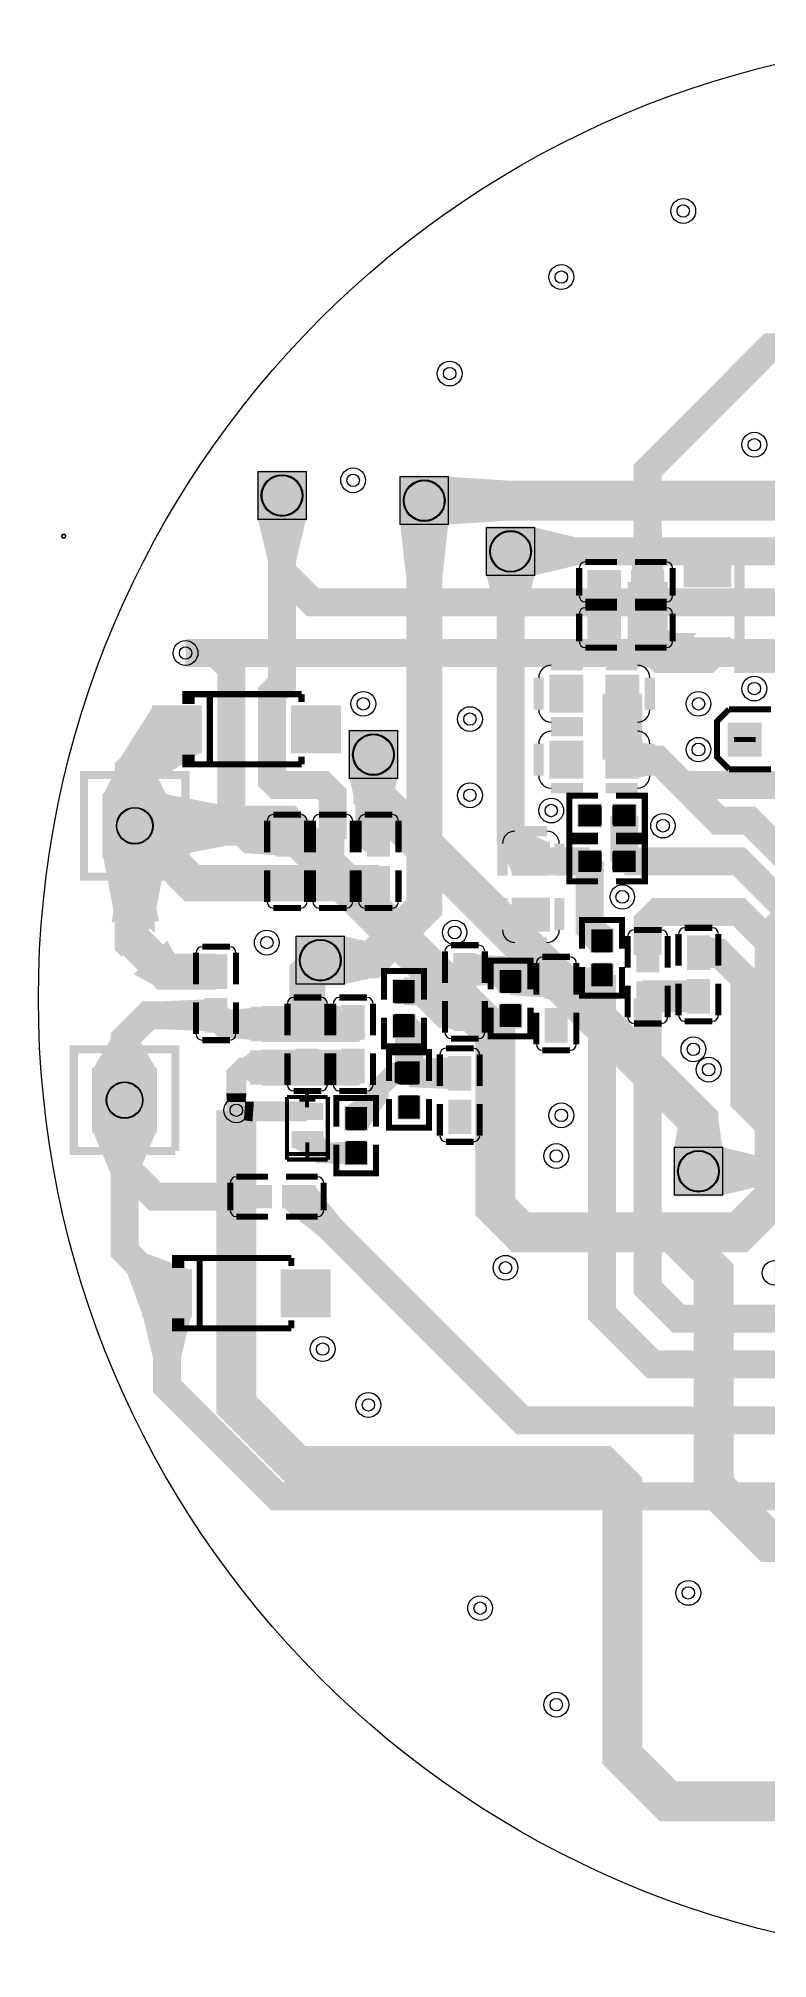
# Model space of a CAD drawing. Header units: millimetres. Extents: x -24 to 24, y -24 to 24.
# Drawn here: x -24 to -5.76, y -24 to 24 of the extents above; entities that cross this region are included whole.
import ezdxf

# ---------------------------------------------------------------- set-up
doc = ezdxf.new("R2010")
doc.units = ezdxf.units.MM
for name, color, linetype, true_color in [('BoardOutLine', 7, 'Continuous', 0xff00ff), ('BottomLayer', 7, 'Continuous', 0x0000ff), ('BottomSolderMaskLayer', 7, 'Continuous', 0xaa00ff), ('Document', 7, 'Continuous', 0xffffff), ('Hole', 7, 'Continuous', 0x222222), ('Multi-Layer', 7, 'Continuous', 0xc0c0c0), ('TopLayer', 7, 'Continuous', 0xff0000), ('TopPasteMaskLayer', 7, 'Continuous', 0x808080), ('TopSilkLayer', 7, 'Continuous', 0xffcc00), ('TopSolderMaskLayer', 7, 'Continuous', 0x800080)]:
    doc.layers.add(name, color=color, linetype=linetype, true_color=true_color)

msp = doc.modelspace()

# ---------------------------------------------------------------- hatches: boundary and pattern name
at = {"layer": 'BottomLayer'}
for points in [[(-13.752, 13.045), (-13.752, 11.847), (-12.252, 11.946), (-12.252, 12.946)], [(-17.308, 11.974), (-18.507, 11.974), (-18.257, 10.924), (-17.557, 10.924)], [(-11.593, 11.775), (-11.593, 10.577), (-10.543, 10.826), (-10.543, 11.526)], [(-15.022, 5.497), (-16.221, 5.497), (-16.121, 5.08), (-15.121, 5.08)], [(-20.803, 5.105), (-20.803, 3.531), (-19.303, 3.818), (-19.303, 4.818)], [(-8.092, -3.719), (-6.894, -3.719), (-6.993, -3.048), (-7.993, -3.048)]]:
    msp.add_hatch(color=256, dxfattribs=at).paths.add_polyline_path(points)
at = {"layer": 'BottomSolderMaskLayer'}
for points in [[(-18.532, 13.198), (-17.282, 13.198), (-17.282, 11.948), (-18.532, 11.948)], [(-14.976, 13.071), (-13.726, 13.071), (-13.726, 11.821), (-14.976, 11.821)], [(-12.817, 11.801), (-11.567, 11.801), (-11.567, 10.551), (-12.817, 10.551)], [(-16.246, 6.721), (-14.996, 6.721), (-14.996, 5.471), (-16.246, 5.471)], [(-20.777, 5.131), (-20.777, 3.505), (-22.403, 3.505), (-22.403, 5.131)], [(-17.575, 1.583), (-16.324, 1.583), (-16.324, 0.332), (-17.575, 0.332)], [(-21.031, -1.727), (-21.031, -3.353), (-22.657, -3.353), (-22.657, -1.727)], [(-8.118, -3.693), (-6.868, -3.693), (-6.868, -4.943), (-8.118, -4.943)]]:
    msp.add_hatch(color=256, dxfattribs=at).paths.add_polyline_path(points)
at = {"layer": 'Document'}
for points in [[(-20.828, 6.858), (-20.828, 6.666), (-20.06, 6.666), (-20.06, 6.858)], [(-16.761, 6.827), (-16.761, 6.635), (-17.529, 6.635), (-17.529, 6.827)], [(-17.049, 6.347), (-17.241, 6.347), (-17.241, 7.115), (-17.049, 7.115)], [(-6.606, 6.539), (-6.066, 6.539), (-6.066, 6.409), (-6.606, 6.409)], [(-17.334, -2.72), (-17.334, -2.32), (-17.234, -2.32), (-17.234, -2.72), (-17.334, -2.72)], [(-17.072, -2.575), (-17.472, -2.575), (-17.472, -2.475), (-17.072, -2.475), (-17.072, -2.575)], [(-17.321, -3.996), (-17.321, -3.596), (-17.221, -3.596), (-17.221, -3.996), (-17.321, -3.996)], [(-17.303, -7.75), (-17.495, -7.75), (-17.495, -6.982), (-17.303, -6.982)], [(-21.082, -7.239), (-21.082, -7.431), (-20.314, -7.431), (-20.314, -7.239)], [(-17.015, -7.27), (-17.015, -7.462), (-17.783, -7.462), (-17.783, -7.27)]]:
    msp.add_hatch(color=256, dxfattribs=at).paths.add_polyline_path(points)
at = {"layer": 'Multi-Layer'}
for points in [[(-20.803, 5.105), (-20.803, 3.531), (-22.377, 3.531), (-22.377, 5.105)], [(-21.057, -1.753), (-21.057, -3.327), (-22.631, -3.327), (-22.631, -1.753)]]:
    msp.add_hatch(color=256, dxfattribs=at).paths.add_polyline_path(points)
at = {"layer": 'TopLayer'}
for points in [[(-17.308, 11.974), (-18.507, 11.974), (-18.257, 10.924), (-17.557, 10.924)], [(-13.752, 11.847), (-14.95, 11.847), (-14.801, 10.497), (-13.901, 10.497)], [(-9.158, 10.683), (-8.368, 10.683), (-8.413, 11.733), (-9.113, 11.733)], [(-11.593, 10.577), (-12.791, 10.577), (-12.542, 9.527), (-11.842, 9.527)], [(-9.458, 10.144), (-9.458, 10.684), (-10.248, 10.684), (-10.248, 10.144)], [(-9.158, 10.144), (-9.158, 10.684), (-8.368, 10.684), (-8.368, 10.144)], [(-6.717, 10.291), (-6.717, 10.913), (-7.821, 10.913), (-7.821, 10.291)], [(-9.458, 9.001), (-9.458, 9.541), (-10.248, 9.541), (-10.248, 9.001)], [(-9.158, 9.001), (-9.158, 9.541), (-8.368, 9.541), (-8.368, 9.001)], [(-6.717, 8.391), (-6.717, 9.013), (-7.821, 9.013), (-7.821, 8.391)], [(-11.198, 8.07), (-10.398, 8.07), (-10.398, 7.17), (-11.198, 7.17)], [(-9.798, 8.07), (-8.998, 8.07), (-8.998, 7.17), (-9.798, 7.17)], [(-19.931, 6.157), (-21.13, 7.305), (-21.944, 6.026), (-21.229, 5.326)], [(-21.131, 7.306), (-19.931, 7.306), (-19.931, 6.156), (-21.131, 6.156)], [(-17.661, 7.306), (-16.461, 7.306), (-16.461, 6.156), (-17.661, 6.156)], [(-6.736, 6.074), (-6.736, 6.874), (-5.936, 6.874), (-5.936, 6.074)], [(-11.198, 6.419), (-10.398, 6.419), (-10.398, 5.519), (-11.198, 5.519)], [(-9.798, 6.419), (-8.998, 6.419), (-8.998, 5.519), (-9.798, 5.519)], [(-8.998, 6.419), (-8.998, 5.519), (-8.509, 5.619), (-8.509, 6.319)], [(-22.377, 5.105), (-20.803, 5.105), (-21.09, 5.672), (-22.09, 5.672)], [(-20.803, 5.105), (-22.377, 3.531), (-20.954, 3.045), (-20.317, 3.682)], [(-9.929, 4.302), (-9.929, 4.842), (-10.495, 4.842), (-10.495, 4.302)], [(-9.629, 4.302), (-9.629, 4.842), (-9.063, 4.842), (-9.063, 4.302)], [(-18.05, 4.369), (-18.05, 3.579), (-18.706, 3.624), (-18.706, 4.324)], [(-18.05, 3.579), (-17.51, 3.579), (-17.51, 4.369), (-18.05, 4.369)], [(-16.367, 3.579), (-16.907, 3.579), (-16.907, 4.369), (-16.367, 4.369)], [(-15.764, 3.579), (-15.224, 3.579), (-15.224, 4.369), (-15.764, 4.369)], [(-12.134, 3.095), (-11.234, 3.895), (-11.93, 4.235), (-12.44, 3.755)], [(-12.134, 3.094), (-12.134, 3.894), (-11.234, 3.894), (-11.234, 3.094)], [(-20.803, 3.531), (-22.377, 3.531), (-22.09, 2.031), (-21.09, 2.031)], [(-9.929, 3.699), (-9.929, 3.159), (-10.495, 3.159), (-10.495, 3.699)], [(-9.629, 3.699), (-9.629, 3.159), (-9.063, 3.159), (-9.063, 3.699)], [(-18.05, 3.279), (-17.51, 3.279), (-17.51, 2.489), (-18.05, 2.489)], [(-16.367, 3.279), (-16.907, 3.279), (-16.907, 2.489), (-16.367, 2.489)], [(-15.764, 3.279), (-15.224, 3.279), (-15.224, 2.489), (-15.764, 2.489)], [(-20.987, 1.932), (-22.167, 1.904), (-22.09, 2.457), (-21.09, 2.481)], [(-12.134, 1.694), (-12.134, 2.494), (-11.234, 2.494), (-11.234, 1.694)], [(-10.176, 1.166), (-9.636, 1.732), (-9.964, 2.002), (-10.454, 1.501)], [(-21.614, 0.611), (-20.779, 1.446), (-20.522, 0.99), (-21.158, 0.354)], [(-16.35, 1.557), (-16.35, 0.357), (-15.679, 0.508), (-15.679, 1.408)], [(-9.636, 1.166), (-10.176, 1.166), (-10.176, 1.732), (-9.636, 1.732)], [(-9.033, 0.695), (-8.493, 0.695), (-8.493, 1.485), (-9.033, 1.485)], [(-7.763, 0.748), (-7.223, 0.748), (-7.223, 1.538), (-7.763, 1.538)], [(-7.223, 0.748), (-7.223, 1.538), (-6.985, 1.493), (-6.985, 0.793)], [(-19.288, 0.277), (-19.828, 0.277), (-19.828, 1.067), (-19.288, 1.067)], [(-13.605, 0.314), (-13.065, 0.314), (-13.065, 1.104), (-13.605, 1.104)], [(-13.065, 0.314), (-13.065, 1.104), (-12.468, 1.059), (-12.468, 0.359)], [(-12.462, 0.15), (-11.922, 0.716), (-12.221, 0.957), (-12.71, 0.456)], [(-11.922, 0.15), (-12.462, 0.15), (-12.462, 0.716), (-11.922, 0.716)], [(-11.319, 0.023), (-11.319, 0.813), (-12.192, 0.783), (-12.192, 0.083)], [(-10.779, 0.023), (-11.319, 0.023), (-11.319, 0.813), (-10.779, 0.813)], [(-10.779, 0.813), (-10.779, 0.023), (-10.071, 0.068), (-10.071, 0.768)], [(-9.636, 0.866), (-10.176, 0.866), (-10.176, 0.3), (-9.636, 0.3)], [(-15.129, -0.104), (-14.589, -0.104), (-14.589, 0.462), (-15.129, 0.462)], [(-13.606, -0.776), (-13.606, 0.014), (-13.843, -0.031), (-13.843, -0.731)], [(-13.605, 0.014), (-13.065, 0.014), (-13.065, -0.776), (-13.605, -0.776)], [(-9.033, 0.395), (-8.493, 0.395), (-8.493, -0.395), (-9.033, -0.395)], [(-7.763, 0.448), (-7.223, 0.448), (-7.223, -0.342), (-7.763, -0.342)], [(-19.828, -0.023), (-19.828, -0.813), (-20.878, -0.768), (-20.878, -0.068)], [(-19.288, -0.023), (-19.828, -0.023), (-19.828, -0.813), (-19.288, -0.813)], [(-18.685, -0.24), (-18.685, -1.03), (-19.341, -0.985), (-19.341, -0.285)], [(-18.685, -1.03), (-18.145, -1.03), (-18.145, -0.24), (-18.685, -0.24)], [(-17.542, -0.993), (-17.002, -0.993), (-17.002, -0.203), (-17.542, -0.203)], [(-16.399, -0.993), (-15.859, -0.993), (-15.859, -0.203), (-16.399, -0.203)], [(-15.129, -0.404), (-14.589, -0.404), (-14.589, -0.97), (-15.129, -0.97)], [(-11.922, -0.15), (-12.462, -0.15), (-12.462, -0.716), (-11.922, -0.716)], [(-10.779, -0.277), (-11.319, -0.277), (-11.319, -1.067), (-10.779, -1.067)], [(-22.631, -1.753), (-21.057, -1.753), (-21.494, -1.016), (-22.194, -1.016)], [(-18.685, -2.12), (-18.685, -1.33), (-18.87, -1.475), (-18.87, -1.975)], [(-18.685, -1.33), (-18.145, -1.33), (-18.145, -2.12), (-18.685, -2.12)], [(-17.542, -1.293), (-17.002, -1.293), (-17.002, -2.083), (-17.542, -2.083)], [(-16.399, -1.293), (-15.859, -1.293), (-15.859, -2.083), (-16.399, -2.083)], [(-15.002, -2.136), (-15.002, -1.57), (-15.088, -1.603), (-15.088, -2.103)], [(-14.462, -2.136), (-15.002, -2.136), (-15.002, -1.57), (-14.462, -1.57)], [(-13.731, -2.262), (-13.731, -1.472), (-14.717, -1.518), (-14.717, -2.218)], [(-13.192, -2.263), (-13.732, -2.263), (-13.732, -1.473), (-13.192, -1.473)], [(-19.283, -2.589), (-18.818, -2.589), (-18.8, -2.372), (-19.3, -2.372)], [(-16.324, -2.713), (-15.784, -3.279), (-15.351, -2.647), (-15.696, -2.285)], [(-18.829, -2.577), (-18.862, -3.041), (-18.647, -3.075), (-18.611, -2.575)], [(-17.622, -3.025), (-17.622, -2.625), (-16.922, -2.625), (-16.922, -3.025)], [(-16.324, -3.279), (-15.784, -3.279), (-15.784, -2.713), (-16.324, -2.713)], [(-14.462, -2.436), (-15.002, -2.436), (-15.002, -3.002), (-14.462, -3.002)], [(-13.192, -2.563), (-13.732, -2.563), (-13.732, -3.353), (-13.192, -3.353)], [(-21.057, -3.327), (-22.631, -3.327), (-22.194, -4.191), (-21.494, -4.191)], [(-21.057, -3.327), (-22.631, -3.327), (-22.194, -4.377), (-21.494, -4.377)], [(-17.622, -3.725), (-17.622, -3.325), (-16.922, -3.325), (-16.922, -3.725)], [(-16.922, -3.325), (-17.622, -3.725), (-17.16, -3.99), (-16.758, -3.685)], [(-16.324, -4.145), (-16.324, -3.579), (-16.935, -3.612), (-16.935, -4.112)], [(-16.324, -3.579), (-15.784, -3.579), (-15.784, -4.145), (-16.324, -4.145)], [(-6.894, -3.719), (-6.894, -4.917), (-5.844, -4.668), (-5.844, -3.968)], [(-18.184, -5.223), (-18.184, -4.683), (-18.974, -4.683), (-18.974, -5.223)], [(-17.884, -5.223), (-17.884, -4.683), (-17.094, -4.683), (-17.094, -5.223)], [(-17.094, -4.683), (-17.884, -5.223), (-17.028, -5.909), (-16.439, -5.508)], [(-21.384, -7.94), (-20.185, -6.792), (-21.275, -6.381), (-21.78, -6.866)], [(-21.385, -6.791), (-20.185, -6.791), (-20.185, -7.941), (-21.385, -7.941)], [(-17.915, -6.791), (-16.715, -6.791), (-16.715, -7.941), (-17.915, -7.941)], [(-20.185, -7.94), (-21.384, -7.94), (-21.135, -8.99), (-20.435, -8.99)]]:
    msp.add_hatch(color=256, dxfattribs=at).paths.add_polyline_path(points)
at = {"layer": 'TopPasteMaskLayer'}
for points in [[(-9.488, 10.639), (-9.488, 10.189), (-9.558, 10.139), (-10.038, 10.139), (-10.088, 10.189), (-10.088, 10.639), (-10.038, 10.689), (-9.558, 10.689)], [(-8.528, 10.639), (-8.528, 10.189), (-8.578, 10.139), (-9.058, 10.139), (-9.128, 10.189), (-9.128, 10.639), (-9.058, 10.689), (-8.578, 10.689)], [(-6.717, 10.291), (-6.717, 10.913), (-7.821, 10.913), (-7.821, 10.291)], [(-9.488, 9.496), (-9.488, 9.046), (-9.558, 8.996), (-10.038, 8.996), (-10.088, 9.046), (-10.088, 9.496), (-10.038, 9.546), (-9.558, 9.546)], [(-8.528, 9.496), (-8.528, 9.046), (-8.578, 8.996), (-9.058, 8.996), (-9.128, 9.046), (-9.128, 9.496), (-9.058, 9.546), (-8.578, 9.546)], [(-6.717, 8.391), (-6.717, 9.013), (-7.821, 9.013), (-7.821, 8.391)], [(-11.198, 8.07), (-10.398, 8.07), (-10.398, 7.17), (-11.198, 7.17)], [(-9.798, 8.07), (-8.998, 8.07), (-8.998, 7.17), (-9.798, 7.17)], [(-21.131, 7.306), (-19.931, 7.306), (-19.931, 6.156), (-21.131, 6.156)], [(-17.661, 7.306), (-16.461, 7.306), (-16.461, 6.156), (-17.661, 6.156)], [(-6.736, 6.074), (-6.736, 6.874), (-5.936, 6.874), (-5.936, 6.074)], [(-11.198, 6.419), (-10.398, 6.419), (-10.398, 5.519), (-11.198, 5.519)], [(-9.798, 6.419), (-8.998, 6.419), (-8.998, 5.519), (-9.798, 5.519)], [(-9.914, 4.342), (-9.914, 4.802), (-9.954, 4.842), (-10.455, 4.842), (-10.495, 4.802), (-10.495, 4.342), (-10.455, 4.302), (-9.954, 4.302)], [(-9.644, 4.342), (-9.644, 4.802), (-9.604, 4.842), (-9.103, 4.842), (-9.063, 4.802), (-9.063, 4.342), (-9.103, 4.302), (-9.604, 4.302)], [(-17.555, 3.609), (-18.005, 3.609), (-18.055, 3.679), (-18.055, 4.159), (-18.005, 4.209), (-17.555, 4.209), (-17.505, 4.159), (-17.505, 3.679)], [(-16.862, 4.209), (-16.412, 4.209), (-16.362, 4.159), (-16.362, 3.679), (-16.412, 3.609), (-16.862, 3.609), (-16.912, 3.679), (-16.912, 4.159)], [(-15.269, 3.609), (-15.719, 3.609), (-15.769, 3.679), (-15.769, 4.159), (-15.719, 4.209), (-15.269, 4.209), (-15.219, 4.159), (-15.219, 3.679)], [(-12.134, 3.094), (-12.134, 3.894), (-11.234, 3.894), (-11.234, 3.094)], [(-9.914, 3.659), (-9.914, 3.199), (-9.954, 3.159), (-10.455, 3.159), (-10.495, 3.199), (-10.495, 3.659), (-10.455, 3.699), (-9.954, 3.699)], [(-9.644, 3.659), (-9.644, 3.199), (-9.604, 3.159), (-9.103, 3.159), (-9.063, 3.199), (-9.063, 3.659), (-9.103, 3.699), (-9.604, 3.699)], [(-17.555, 2.649), (-18.005, 2.649), (-18.055, 2.699), (-18.055, 3.179), (-18.005, 3.249), (-17.555, 3.249), (-17.505, 3.179), (-17.505, 2.699)], [(-16.862, 3.249), (-16.412, 3.249), (-16.362, 3.179), (-16.362, 2.699), (-16.412, 2.649), (-16.862, 2.649), (-16.912, 2.699), (-16.912, 3.179)], [(-15.269, 2.649), (-15.719, 2.649), (-15.769, 2.699), (-15.769, 3.179), (-15.719, 3.249), (-15.269, 3.249), (-15.219, 3.179), (-15.219, 2.699)], [(-12.134, 1.694), (-12.134, 2.494), (-11.234, 2.494), (-11.234, 1.694)], [(-9.676, 1.151), (-10.136, 1.151), (-10.176, 1.191), (-10.176, 1.692), (-10.136, 1.732), (-9.676, 1.732), (-9.636, 1.692), (-9.636, 1.191)], [(-8.538, 0.725), (-8.988, 0.725), (-9.038, 0.795), (-9.038, 1.275), (-8.988, 1.325), (-8.538, 1.325), (-8.488, 1.275), (-8.488, 0.795)], [(-7.268, 0.778), (-7.718, 0.778), (-7.768, 0.848), (-7.768, 1.328), (-7.718, 1.378), (-7.268, 1.378), (-7.218, 1.328), (-7.218, 0.848)], [(-19.783, 0.907), (-19.333, 0.907), (-19.283, 0.857), (-19.283, 0.377), (-19.333, 0.307), (-19.783, 0.307), (-19.833, 0.377), (-19.833, 0.857)], [(-13.11, 0.344), (-13.56, 0.344), (-13.61, 0.414), (-13.61, 0.894), (-13.56, 0.944), (-13.11, 0.944), (-13.06, 0.894), (-13.06, 0.414)], [(-11.962, 0.135), (-12.422, 0.135), (-12.462, 0.175), (-12.462, 0.676), (-12.422, 0.716), (-11.962, 0.716), (-11.922, 0.676), (-11.922, 0.175)], [(-11.274, 0.653), (-10.824, 0.653), (-10.774, 0.603), (-10.774, 0.123), (-10.824, 0.053), (-11.274, 0.053), (-11.324, 0.123), (-11.324, 0.603)], [(-9.676, 0.881), (-10.136, 0.881), (-10.176, 0.841), (-10.176, 0.34), (-10.136, 0.3), (-9.676, 0.3), (-9.636, 0.34), (-9.636, 0.841)], [(-15.089, -0.119), (-14.629, -0.119), (-14.589, -0.079), (-14.589, 0.422), (-14.629, 0.462), (-15.089, 0.462), (-15.129, 0.422), (-15.129, -0.079)], [(-8.538, -0.235), (-8.988, -0.235), (-9.038, -0.185), (-9.038, 0.295), (-8.988, 0.365), (-8.538, 0.365), (-8.488, 0.295), (-8.488, -0.185)], [(-7.268, -0.182), (-7.718, -0.182), (-7.768, -0.132), (-7.768, 0.348), (-7.718, 0.418), (-7.268, 0.418), (-7.218, 0.348), (-7.218, -0.132)], [(-19.783, -0.053), (-19.333, -0.053), (-19.283, -0.123), (-19.283, -0.603), (-19.333, -0.653), (-19.783, -0.653), (-19.833, -0.603), (-19.833, -0.123)], [(-17.047, -0.963), (-17.497, -0.963), (-17.547, -0.893), (-17.547, -0.413), (-17.497, -0.363), (-17.047, -0.363), (-16.997, -0.413), (-16.997, -0.893)], [(-15.904, -0.963), (-16.354, -0.963), (-16.404, -0.893), (-16.404, -0.413), (-16.354, -0.363), (-15.904, -0.363), (-15.854, -0.413), (-15.854, -0.893)], [(-15.089, -0.389), (-14.629, -0.389), (-14.589, -0.429), (-14.589, -0.93), (-14.629, -0.97), (-15.089, -0.97), (-15.129, -0.93), (-15.129, -0.429)], [(-13.11, -0.616), (-13.56, -0.616), (-13.61, -0.566), (-13.61, -0.086), (-13.56, -0.016), (-13.11, -0.016), (-13.06, -0.086), (-13.06, -0.566)], [(-11.962, -0.135), (-12.422, -0.135), (-12.462, -0.175), (-12.462, -0.676), (-12.422, -0.716), (-11.962, -0.716), (-11.922, -0.676), (-11.922, -0.175)], [(-11.274, -0.307), (-10.824, -0.307), (-10.774, -0.377), (-10.774, -0.857), (-10.824, -0.907), (-11.274, -0.907), (-11.324, -0.857), (-11.324, -0.377)], [(-17.047, -1.923), (-17.497, -1.923), (-17.547, -1.873), (-17.547, -1.393), (-17.497, -1.323), (-17.047, -1.323), (-16.997, -1.393), (-16.997, -1.873)], [(-15.904, -1.923), (-16.354, -1.923), (-16.404, -1.873), (-16.404, -1.393), (-16.354, -1.323), (-15.904, -1.323), (-15.854, -1.393), (-15.854, -1.873)], [(-14.502, -2.151), (-14.962, -2.151), (-15.002, -2.111), (-15.002, -1.61), (-14.962, -1.57), (-14.502, -1.57), (-14.462, -1.61), (-14.462, -2.111)], [(-13.687, -1.633), (-13.237, -1.633), (-13.187, -1.683), (-13.187, -2.163), (-13.237, -2.233), (-13.687, -2.233), (-13.737, -2.163), (-13.737, -1.683)], [(-17.622, -3.025), (-17.622, -2.625), (-16.922, -2.625), (-16.922, -3.025)], [(-16.284, -3.294), (-15.824, -3.294), (-15.784, -3.254), (-15.784, -2.753), (-15.824, -2.713), (-16.284, -2.713), (-16.324, -2.753), (-16.324, -3.254)], [(-14.502, -2.421), (-14.962, -2.421), (-15.002, -2.461), (-15.002, -2.962), (-14.962, -3.002), (-14.502, -3.002), (-14.462, -2.962), (-14.462, -2.461)], [(-13.687, -2.593), (-13.237, -2.593), (-13.187, -2.663), (-13.187, -3.143), (-13.237, -3.193), (-13.687, -3.193), (-13.737, -3.143), (-13.737, -2.663)], [(-17.622, -3.725), (-17.622, -3.325), (-16.922, -3.325), (-16.922, -3.725)], [(-16.284, -3.564), (-15.824, -3.564), (-15.784, -3.604), (-15.784, -4.105), (-15.824, -4.145), (-16.284, -4.145), (-16.324, -4.105), (-16.324, -3.604)], [(-18.214, -4.728), (-18.214, -5.178), (-18.284, -5.228), (-18.764, -5.228), (-18.814, -5.178), (-18.814, -4.728), (-18.764, -4.678), (-18.284, -4.678)], [(-17.254, -4.728), (-17.254, -5.178), (-17.304, -5.228), (-17.784, -5.228), (-17.854, -5.178), (-17.854, -4.728), (-17.784, -4.678), (-17.304, -4.678)], [(-21.385, -6.791), (-20.185, -6.791), (-20.185, -7.941), (-21.385, -7.941)], [(-17.915, -6.791), (-16.715, -6.791), (-16.715, -7.941), (-17.915, -7.941)]]:
    msp.add_hatch(color=256, dxfattribs=at).paths.add_polyline_path(points)
at = {"layer": 'TopSilkLayer'}
for points in [[(-20.096, 7.683), (-20.096, 7.363), (-20.401, 7.363), (-20.401, 7.683)], [(-20.096, 5.779), (-20.096, 6.099), (-20.401, 6.099), (-20.401, 5.779)], [(-20.35, -6.414), (-20.35, -6.734), (-20.655, -6.734), (-20.655, -6.414)], [(-20.35, -8.318), (-20.35, -7.998), (-20.655, -7.998), (-20.655, -8.318)]]:
    msp.add_hatch(color=256, dxfattribs=at).paths.add_polyline_path(points)
at = {"layer": 'TopSolderMaskLayer'}
for points in [[(-18.532, 13.198), (-17.282, 13.198), (-17.282, 11.948), (-18.532, 11.948)], [(-14.976, 13.071), (-13.726, 13.071), (-13.726, 11.821), (-14.976, 11.821)], [(-12.817, 11.801), (-11.567, 11.801), (-11.567, 10.551), (-12.817, 10.551)], [(-9.433, 10.119), (-9.433, 10.709), (-10.274, 10.709), (-10.274, 10.119)], [(-9.183, 10.119), (-9.183, 10.709), (-8.343, 10.709), (-8.343, 10.119)], [(-6.671, 10.276), (-6.671, 10.927), (-7.867, 10.927), (-7.867, 10.276)], [(-9.433, 8.976), (-9.433, 9.566), (-10.274, 9.566), (-10.274, 8.976)], [(-9.183, 8.976), (-9.183, 9.566), (-8.343, 9.566), (-8.343, 8.976)], [(-6.671, 8.377), (-6.671, 9.028), (-7.867, 9.028), (-7.867, 8.377)], [(-11.223, 8.095), (-10.373, 8.095), (-10.373, 7.145), (-11.223, 7.145)], [(-9.823, 8.095), (-8.973, 8.095), (-8.973, 7.145), (-9.823, 7.145)], [(-21.156, 7.331), (-19.906, 7.331), (-19.906, 6.131), (-21.156, 6.131)], [(-17.686, 7.331), (-16.436, 7.331), (-16.436, 6.131), (-17.686, 6.131)], [(-16.246, 6.721), (-14.996, 6.721), (-14.996, 5.471), (-16.246, 5.471)], [(-6.761, 6.048), (-6.761, 6.899), (-5.91, 6.899), (-5.91, 6.048)], [(-11.223, 6.444), (-10.373, 6.444), (-10.373, 5.494), (-11.223, 5.494)], [(-9.823, 6.444), (-8.973, 6.444), (-8.973, 5.494), (-9.823, 5.494)], [(-20.777, 5.131), (-20.777, 3.505), (-22.403, 3.505), (-22.403, 5.131)], [(-9.904, 4.277), (-9.904, 4.867), (-10.52, 4.867), (-10.52, 4.277)], [(-9.654, 4.277), (-9.654, 4.867), (-9.038, 4.867), (-9.038, 4.277)], [(-18.067, 3.542), (-17.493, 3.542), (-17.493, 4.406), (-18.067, 4.406)], [(-16.35, 3.542), (-16.924, 3.542), (-16.924, 4.406), (-16.35, 4.406)], [(-15.781, 3.542), (-15.207, 3.542), (-15.207, 4.406), (-15.781, 4.406)], [(-12.163, 3.071), (-12.163, 3.917), (-11.205, 3.917), (-11.205, 3.071)], [(-9.904, 3.724), (-9.904, 3.134), (-10.52, 3.134), (-10.52, 3.724)], [(-9.654, 3.724), (-9.654, 3.134), (-9.038, 3.134), (-9.038, 3.724)], [(-18.067, 3.316), (-17.493, 3.316), (-17.493, 2.452), (-18.067, 2.452)], [(-16.35, 3.316), (-16.924, 3.316), (-16.924, 2.452), (-16.35, 2.452)], [(-15.781, 3.316), (-15.207, 3.316), (-15.207, 2.452), (-15.781, 2.452)], [(-12.163, 1.671), (-12.163, 2.517), (-11.205, 2.517), (-11.205, 1.671)], [(-17.575, 1.583), (-16.324, 1.583), (-16.324, 0.332), (-17.575, 0.332)], [(-9.612, 1.139), (-10.2, 1.139), (-10.2, 1.758), (-9.612, 1.758)], [(-9.05, 0.658), (-8.476, 0.658), (-8.476, 1.522), (-9.05, 1.522)], [(-7.78, 0.711), (-7.206, 0.711), (-7.206, 1.575), (-7.78, 1.575)], [(-19.271, 0.24), (-19.845, 0.24), (-19.845, 1.104), (-19.271, 1.104)], [(-13.622, 0.277), (-13.048, 0.277), (-13.048, 1.141), (-13.622, 1.141)], [(-15.153, -0.131), (-14.565, -0.131), (-14.565, 0.488), (-15.153, 0.488)], [(-11.898, 0.123), (-12.486, 0.123), (-12.486, 0.742), (-11.898, 0.742)], [(-10.762, -0.014), (-11.336, -0.014), (-11.336, 0.85), (-10.762, 0.85)], [(-9.612, 0.893), (-10.2, 0.893), (-10.2, 0.274), (-9.612, 0.274)], [(-7.78, 0.485), (-7.206, 0.485), (-7.206, -0.379), (-7.78, -0.379)], [(-19.271, 0.014), (-19.845, 0.014), (-19.845, -0.85), (-19.271, -0.85)], [(-13.622, 0.051), (-13.048, 0.051), (-13.048, -0.813), (-13.622, -0.813)], [(-9.05, 0.432), (-8.476, 0.432), (-8.476, -0.432), (-9.05, -0.432)], [(-18.702, -1.067), (-18.128, -1.067), (-18.128, -0.203), (-18.702, -0.203)], [(-17.559, -1.03), (-16.985, -1.03), (-16.985, -0.166), (-17.559, -0.166)], [(-16.416, -1.03), (-15.842, -1.03), (-15.842, -0.166), (-16.416, -0.166)], [(-15.153, -0.377), (-14.565, -0.377), (-14.565, -0.996), (-15.153, -0.996)], [(-11.898, -0.123), (-12.486, -0.123), (-12.486, -0.742), (-11.898, -0.742)], [(-10.762, -0.24), (-11.336, -0.24), (-11.336, -1.104), (-10.762, -1.104)], [(-18.702, -1.293), (-18.128, -1.293), (-18.128, -2.157), (-18.702, -2.157)], [(-17.559, -1.256), (-16.985, -1.256), (-16.985, -2.12), (-17.559, -2.12)], [(-16.416, -1.256), (-15.842, -1.256), (-15.842, -2.12), (-16.416, -2.12)], [(-13.175, -2.3), (-13.749, -2.3), (-13.749, -1.436), (-13.175, -1.436)], [(-21.031, -1.727), (-21.031, -3.353), (-22.657, -3.353), (-22.657, -1.727)], [(-14.438, -2.163), (-15.026, -2.163), (-15.026, -1.544), (-14.438, -1.544)], [(-17.666, -3.039), (-17.666, -2.61), (-16.878, -2.61), (-16.878, -3.039)], [(-16.348, -3.306), (-15.76, -3.306), (-15.76, -2.687), (-16.348, -2.687)], [(-14.438, -2.409), (-15.026, -2.409), (-15.026, -3.028), (-14.438, -3.028)], [(-13.175, -2.526), (-13.749, -2.526), (-13.749, -3.39), (-13.175, -3.39)], [(-17.666, -3.74), (-17.666, -3.31), (-16.878, -3.31), (-16.878, -3.74)], [(-16.348, -3.552), (-15.76, -3.552), (-15.76, -4.171), (-16.348, -4.171)], [(-8.118, -3.693), (-6.868, -3.693), (-6.868, -4.943), (-8.118, -4.943)], [(-18.159, -5.248), (-18.159, -4.658), (-19, -4.658), (-19, -5.248)], [(-17.909, -5.248), (-17.909, -4.658), (-17.069, -4.658), (-17.069, -5.248)], [(-21.41, -6.766), (-20.16, -6.766), (-20.16, -7.966), (-21.41, -7.966)], [(-17.94, -6.766), (-16.69, -6.766), (-16.69, -7.966), (-17.94, -7.966)]]:
    msp.add_hatch(color=256, dxfattribs=at).paths.add_polyline_path(points)

# ---------------------------------------------------------------- linework, layer by layer
at = {"layer": 'BoardOutLine'}
msp.add_circle((0, 0), 24, dxfattribs=at)
at = {"layer": 'BottomLayer'}
for points, const_width in [([(-17.907, 12.573), (-17.907, 10.668), (-17.145, 9.906), (-4.191, 9.906), (0.635, 5.08), (0.635, 1.143)], 0.7), ([(-14.351, 12.446), (7.239, 12.446), (7.747, 11.938), (7.747, 3.429), (6.477, 2.159), (3.556, 2.159)], 1), ([(-12.192, 11.176), (1.27, 11.176), (2.413, 10.033), (2.413, 1.651), (1.016, 0.254)], 0.7), ([(-20.32, 8.636), (-4.445, 8.636), (-1.778, 5.969), (-1.778, 3.048), (-4.318, 0.508), (-4.318, -11.176), (-3.429, -12.065), (-1.397, -12.065), (-0.635, -11.303), (-0.635, -1.27)], 0.7), ([(-15.621, 6.096), (-15.621, 5.08), (-7.493, -3.048), (-7.493, -4.318)], 1), ([(-3.302, 3.429), (-3.683, 3.429), (-5.588, 1.524), (-5.588, -4.953), (-6.477, -5.842), (-11.938, -5.842), (-12.573, -5.207), (-12.573, -0.889), (-17.78, 4.318), (-21.59, 4.318)], 1), ([(-2.715, -20.066), (-8.255, -20.066), (-9.398, -18.923), (-9.398, -12.192), (-9.906, -11.684), (-17.526, -11.684), (-19.05, -10.16), (-19.05, -2.794)], 1), ([(2.286, -20.066), (2.286, -17.653), (0.762, -16.129), (-0.508, -16.129), (-1.397, -15.24), (-1.397, -13.97), (-1.778, -13.589), (-5.715, -13.589), (-7.112, -12.192), (-7.112, -6.858), (-8.128, -5.842), (-9.129, -5.842)], 1)]:
    msp.add_lwpolyline(points, dxfattribs=dict(at, const_width=const_width))
at = {"layer": 'BottomSolderMaskLayer'}
for centre, radius in [((-17.907, 12.573), 0.521), ((-14.351, 12.446), 0.521), ((-12.192, 11.176), 0.521), ((-15.621, 6.096), 0.521), ((-21.59, 4.318), 0.459), ((-16.95, 0.957), 0.521), ((-21.844, -2.54), 0.459), ((-7.493, -4.318), 0.521)]:
    msp.add_circle(centre, radius, dxfattribs=at)
at = {"layer": 'Hole'}
for centre, radius in [((-7.874, 19.685), 0.155), ((-10.922, 18.034), 0.155), ((-13.716, 15.621), 0.155), ((-6.096, 13.843), 0.155), ((-16.129, 12.954), 0.155), ((-23.368, 11.557), 0.045), ((-20.32, 8.636), 0.155), ((-6.096, 7.747), 0.155), ((-15.875, 7.366), 0.155), ((-7.493, 7.366), 0.155), ((-13.208, 6.985), 0.155), ((-7.493, 6.223), 0.16), ((-13.208, 5.08), 0.155), ((-11.176, 4.699), 0.155), ((-8.382, 4.318), 0.16), ((-9.398, 2.54), 0.16), ((-18.288, 1.397), 0.155), ((-13.589, 1.651), 0.16), ((-7.62, -1.27), 0.155), ((-7.239, -1.778), 0.155), ((-19.05, -2.794), 0.155), ((-10.922, -2.921), 0.155), ((-11.049, -3.937), 0.155), ((-12.319, -6.731), 0.155), ((-16.891, -8.763), 0.155), ((-15.748, -10.16), 0.155), ((-7.747, -14.859), 0.155), ((-12.954, -15.24), 0.155), ((-11.049, -17.653), 0.155)]:
    msp.add_circle(centre, radius, dxfattribs=at)
at = {"layer": 'Multi-Layer'}
for points in [[(-18.507, 13.173), (-17.307, 13.173), (-17.307, 11.973), (-18.507, 11.973)], [(-14.951, 13.046), (-13.751, 13.046), (-13.751, 11.846), (-14.951, 11.846)], [(-12.792, 11.776), (-11.592, 11.776), (-11.592, 10.576), (-12.792, 10.576)], [(-16.221, 6.696), (-15.021, 6.696), (-15.021, 5.496), (-16.221, 5.496)], [(-17.55, 1.557), (-16.35, 1.557), (-16.35, 0.357), (-17.55, 0.357)], [(-8.093, -3.718), (-6.893, -3.718), (-6.893, -4.918), (-8.093, -4.918)]]:
    msp.add_lwpolyline(points, close=True, dxfattribs=at)
for centre, radius in [((-7.874, 19.685), 0.31), ((-10.922, 18.034), 0.31), ((-13.716, 15.621), 0.31), ((-6.096, 13.843), 0.31), ((-17.907, 12.573), 0.5), ((-16.129, 12.954), 0.31), ((-14.351, 12.446), 0.5), ((-23.368, 11.557), 0.05), ((-12.192, 11.176), 0.5), ((-20.32, 8.636), 0.31), ((-6.096, 7.747), 0.31), ((-15.875, 7.366), 0.31), ((-13.208, 6.985), 0.31), ((-7.493, 7.366), 0.31), ((-15.621, 6.096), 0.5), ((-7.493, 6.223), 0.305), ((-13.208, 5.08), 0.31), ((-11.176, 4.699), 0.31), ((-21.59, 4.318), 0.445), ((-8.382, 4.318), 0.305), ((-9.398, 2.54), 0.305), ((-13.589, 1.651), 0.305), ((-18.288, 1.397), 0.31), ((-16.95, 0.957), 0.5), ((-7.62, -1.27), 0.31), ((-7.239, -1.778), 0.31), ((-21.844, -2.54), 0.445), ((-19.05, -2.794), 0.31), ((-10.922, -2.921), 0.31), ((-11.049, -3.937), 0.31), ((-7.493, -4.318), 0.5), ((-12.319, -6.731), 0.31), ((-5.588, -6.858), 0.31), ((-16.891, -8.763), 0.31), ((-15.748, -10.16), 0.31), ((-7.747, -14.859), 0.31), ((-12.954, -15.24), 0.31), ((-11.049, -17.653), 0.31)]:
    msp.add_circle(centre, radius, dxfattribs=at)
at = {"layer": 'TopLayer'}
for points, const_width in [([(-8.763, 10.414), (-8.763, 13.208), (-5.692, 16.279), (0.508, 16.279)], 0.7), ([(-16.637, 3.975), (-16.637, 5.08), (-16.891, 5.334), (-18.034, 5.334), (-18.161, 5.461), (-18.161, 7.62), (-17.907, 7.874), (-17.907, 12.573)], 0.7), ([(-14.351, 12.446), (-14.351, 2.286), (-15.679, 0.958), (-16.949, 0.958)], 0.9), ([(-11.684, 3.495), (-12.192, 4.003), (-12.192, 11.176)], 0.7), ([(-8.763, 9.271), (-8.763, 10.414)], 1), ([(-7.269, 8.702), (-7.336, 8.636), (-8.382, 8.636), (-8.763, 9.017), (-8.763, 9.271)], 1), ([(-17.78, 3.975), (-18.707, 3.975), (-19.177, 4.445), (-19.177, 8.255), (-19.558, 8.636), (-20.32, 8.636)], 0.7), ([(-9.398, 7.62), (-9.398, 5.969)], 1), ([(-20.531, 6.731), (-21.59, 5.672), (-21.59, 4.318)], 1), ([(18.669, 6.096), (12.319, 6.096), (11.557, 5.334), (5.969, 5.334), (4.826, 6.477), (1.778, 6.477), (0.635, 5.334), (-7.874, 5.334)], 0.7), ([(-15.494, 3.975), (-15.621, 4.102), (-15.621, 6.096)], 0.9), ([(-9.398, 5.969), (-8.509, 5.969), (-6.985, 4.445), (-6.223, 4.445), (-3.556, 1.778), (-3.556, 0.127), (-2.54, 0.381)], 0.7), ([(-21.59, 4.318), (-21.59, 1.422), (-21.565, 1.397)], 1), ([(-9.347, 4.572), (-9.347, 3.429)], 0.7), ([(-17.78, 2.883), (-20.155, 2.883), (-21.59, 4.318)], 0.9), ([(-11.684, 3.495), (-11.618, 3.429), (-10.211, 3.429)], 0.7), ([(-10.211, 3.429), (-10.211, 1.755), (-9.906, 1.448)], 0.7), ([(-9.347, 3.429), (-6.477, 3.429), (-4.445, 1.397), (-4.445, -1.27), (-4.318, -1.397), (-3.429, -1.397), (-2.54, -0.508), (-2.159, -0.508)], 0.7), ([(-15.494, 2.883), (-17.78, 2.883)], 0.9), ([(-8.763, 1.09), (-8.763, 1.905), (-8.509, 2.159), (-6.477, 2.159), (-5.334, 1.016), (-5.334, -2.286), (-2.921, -2.286), (-2.286, -1.651)], 0.7), ([(-21.565, 1.397), (-20.841, 0.673), (-19.558, 0.673)], 0.9), ([(-7.493, 1.143), (-6.985, 1.143), (-6.35, 0.508), (-6.35, -2.54), (-5.715, -3.175), (-2.413, -3.175), (-1.27, -2.032)], 0.7), ([(-16.95, 0.957), (-17.272, 0.635), (-17.272, -0.597)], 0.9), ([(-13.335, 0.709), (-12.469, 0.709), (-12.192, 0.432)], 0.7), ([(-14.859, 0.178), (-14.402, 0.178), (-13.843, -0.381), (-13.335, -0.381)], 0.7), ([(-11.049, 0.419), (-12.192, 0.432)], 0.7), ([(-9.906, 0.584), (-10.071, 0.419), (-11.049, 0.419)], 0.7), ([(-9.906, 0.584), (-9.906, -7.874), (-8.636, -9.144), (-1.778, -9.144)], 0.7), ([(-8.763, 0), (-8.763, -7.239), (-8.001, -8.001), (-0.889, -8.001), (-0.381, -8.509), (-0.381, -11.43), (-1.397, -12.446), (-18.034, -12.446), (-20.785, -9.695), (-20.785, -7.366)], 0.7), ([(-8.763, 0), (-8.71, 0.053), (-7.493, 0.053)], 0.8), ([(-21.844, -2.54), (-21.844, -1.016), (-21.247, -0.419), (-19.558, -0.419)], 0.7), ([(-19.558, -0.419), (-19.342, -0.635), (-18.415, -0.635)], 0.7), ([(-16.129, -0.597), (-16.167, -0.635), (-18.415, -0.635)], 0.9), ([(-14.859, -0.686), (-14.732, -0.813), (-14.732, -1.854)], 0.7), ([(0.744, -0.224), (0.775, -0.254), (1.905, -0.254), (2.54, -0.889), (2.54, -3.556), (-0.762, -6.858), (-5.588, -6.858)], 0.4), ([(-16.129, -1.689), (-16.167, -1.725), (-18.415, -1.725)], 0.9), ([(-19.05, -2.794), (-19.05, -1.905), (-18.87, -1.725), (-18.415, -1.725)], 0.5), ([(-16.053, -2.997), (-15.494, -2.436), (-15.494, -2.261), (-15.088, -1.854), (-14.732, -1.854)], 0.5), ([(-14.732, -1.854), (-13.462, -1.867)], 0.7), ([(-20.785, -7.366), (-21.844, -6.307), (-21.844, -2.54)], 0.7), ([(-21.844, -2.54), (-21.844, -4.191), (-21.082, -4.953), (-18.58, -4.953)], 0.7), ([(-17.272, -2.824), (-19.02, -2.824), (-19.05, -2.794)], 0.5), ([(-7.493, -4.318), (-1.27, -4.318), (-0.508, -3.556), (-0.508, -2.794)], 0.7), ([(-17.272, -3.526), (-16.934, -3.861), (-16.053, -3.861)], 0.5), ([(-17.488, -4.953), (-11.9, -10.541), (-2.667, -10.541)], 0.7)]:
    msp.add_lwpolyline(points, dxfattribs=dict(at, const_width=const_width))
at = {"layer": 'TopSilkLayer'}
for points, const_width in [([(-5.469, 8.265), (-6.469, 8.265), (-6.469, 11.064), (-5.469, 11.064)], 0.254), ([(-10.477, 10.068), (-10.477, 10.76)], 0.152), ([(-10.324, 10.913), (-9.534, 10.913)], 0.152), ([(-8.292, 10.913), (-9.082, 10.913)], 0.152), ([(-8.139, 10.068), (-8.139, 10.76)], 0.152), ([(-10.477, 8.925), (-10.477, 9.617)], 0.152), ([(-9.534, 9.915), (-10.324, 9.915)], 0.152), ([(-10.324, 9.77), (-9.534, 9.77)], 0.152), ([(-9.082, 9.915), (-8.292, 9.915)], 0.152), ([(-8.292, 9.77), (-9.082, 9.77)], 0.152), ([(-8.139, 8.925), (-8.139, 9.617)], 0.152), ([(-9.534, 8.772), (-10.324, 8.772)], 0.152), ([(-9.082, 8.772), (-8.292, 8.772)], 0.152), ([(-10.378, 8.33), (-11.178, 8.33)], 0.254), ([(-9.818, 8.33), (-9.018, 8.33)], 0.254), ([(-20.172, 7.607), (-17.42, 7.607)], 0.152), ([(-19.713, 7.607), (-19.713, 5.855)], 0.152), ([(-17.42, 7.607), (-17.42, 7.414)], 0.152), ([(-11.488, 7.22), (-11.488, 8.02)], 0.254), ([(-8.708, 8.02), (-8.708, 7.22)], 0.254), ([(-7.026, 6.831), (-7.026, 6.931), (-6.726, 7.231)], 0.15), ([(-5.676, 7.231), (-6.726, 7.231)], 0.15), ([(-10.378, 6.91), (-11.178, 6.91)], 0.254), ([(-10.378, 6.679), (-11.178, 6.679)], 0.254), ([(-9.818, 6.91), (-9.018, 6.91)], 0.254), ([(-9.818, 6.679), (-9.018, 6.679)], 0.254), ([(-7.026, 6.831), (-7.026, 6.131)], 0.15), ([(-11.488, 5.569), (-11.488, 6.369)], 0.254), ([(-8.708, 6.369), (-8.708, 5.569)], 0.254), ([(-20.172, 5.855), (-17.42, 5.855)], 0.152), ([(-17.42, 5.855), (-17.42, 6.048)], 0.152), ([(-7.026, 6.131), (-7.026, 6.031), (-6.726, 5.731)], 0.15), ([(-5.676, 5.731), (-6.726, 5.731)], 0.15), ([(-20.32, 3.048), (-22.86, 3.048), (-22.86, 5.588), (-20.32, 5.588), (-20.32, 3.683)], 0.203), ([(-10.378, 5.259), (-11.178, 5.259)], 0.254), ([(-9.818, 5.259), (-9.018, 5.259)], 0.254), ([(-10.005, 4.073), (-10.723, 4.073), (-10.723, 5.071), (-10.005, 5.071)], 0.152), ([(-9.553, 4.073), (-8.835, 4.073), (-8.835, 5.071), (-9.553, 5.071)], 0.152), ([(-18.279, 3.655), (-18.279, 4.445)], 0.152), ([(-18.126, 4.598), (-17.434, 4.598)], 0.152), ([(-17.281, 4.445), (-17.281, 3.655)], 0.152), ([(-17.136, 4.445), (-17.136, 3.655)], 0.152), ([(-16.291, 4.598), (-16.983, 4.598)], 0.152), ([(-16.138, 3.655), (-16.138, 4.445)], 0.152), ([(-15.993, 3.655), (-15.993, 4.445)], 0.152), ([(-15.84, 4.598), (-15.148, 4.598)], 0.152), ([(-14.995, 4.445), (-14.995, 3.655)], 0.152), ([(-12.394, 3.074), (-12.394, 3.874)], 0.254), ([(-12.084, 4.184), (-11.284, 4.184)], 0.254), ([(-10.974, 3.074), (-10.974, 3.874)], 0.254), ([(-10.005, 3.928), (-10.723, 3.928), (-10.723, 2.93), (-10.005, 2.93)], 0.152), ([(-9.553, 3.928), (-8.835, 3.928), (-8.835, 2.93), (-9.553, 2.93)], 0.152), ([(-20.32, 3.048), (-20.32, 3.683)], 0.203), ([(-18.279, 3.203), (-18.279, 2.413)], 0.152), ([(-17.281, 2.413), (-17.281, 3.203)], 0.152), ([(-17.136, 2.413), (-17.136, 3.203)], 0.152), ([(-16.138, 3.203), (-16.138, 2.413)], 0.152), ([(-15.993, 3.203), (-15.993, 2.413)], 0.152), ([(-14.995, 2.413), (-14.995, 3.203)], 0.152), ([(-12.394, 2.514), (-12.394, 1.714)], 0.254), ([(-10.974, 2.514), (-10.974, 1.714)], 0.254), ([(-18.126, 2.26), (-17.434, 2.26)], 0.152), ([(-16.291, 2.26), (-16.983, 2.26)], 0.152), ([(-15.84, 2.26), (-15.148, 2.26)], 0.152), ([(-9.407, 1.242), (-9.407, 1.96), (-10.405, 1.96), (-10.405, 1.242)], 0.152), ([(-11.284, 1.404), (-12.084, 1.404)], 0.254), ([(-9.262, 0.771), (-9.262, 1.561)], 0.152), ([(-9.109, 1.714), (-8.417, 1.714)], 0.152), ([(-8.264, 1.561), (-8.264, 0.771)], 0.152), ([(-7.992, 0.824), (-7.992, 1.614)], 0.152), ([(-7.839, 1.767), (-7.147, 1.767)], 0.152), ([(-6.994, 1.614), (-6.994, 0.824)], 0.152), ([(-20.057, 1.143), (-20.057, 0.353)], 0.152), ([(-19.212, 1.296), (-19.904, 1.296)], 0.152), ([(-19.059, 0.353), (-19.059, 1.143)], 0.152), ([(-13.834, 0.39), (-13.834, 1.18)], 0.152), ([(-13.681, 1.333), (-12.989, 1.333)], 0.152), ([(-12.836, 1.18), (-12.836, 0.39)], 0.152), ([(-11.693, 0.226), (-11.693, 0.944), (-12.691, 0.944), (-12.691, 0.226)], 0.152), ([(-11.548, 0.889), (-11.548, 0.099)], 0.152), ([(-10.703, 1.042), (-11.395, 1.042)], 0.152), ([(-10.55, 0.099), (-10.55, 0.889)], 0.152), ([(-15.358, -0.028), (-15.358, 0.69), (-14.36, 0.69), (-14.36, -0.028)], 0.152), ([(-9.407, 0.79), (-9.407, 0.072), (-10.405, 0.072), (-10.405, 0.79)], 0.152), ([(-17.618, 0.026), (-16.926, 0.026)], 0.152), ([(-16.475, 0.026), (-15.783, 0.026)], 0.152), ([(-13.834, -0.062), (-13.834, -0.852)], 0.152), ([(-12.836, -0.852), (-12.836, -0.062)], 0.152), ([(-9.262, 0.319), (-9.262, -0.471)], 0.152), ([(-8.264, -0.471), (-8.264, 0.319)], 0.152), ([(-7.992, 0.372), (-7.992, -0.418)], 0.152), ([(-6.994, -0.418), (-6.994, 0.372)], 0.152), ([(-20.057, -0.889), (-20.057, -0.099)], 0.152), ([(-19.059, -0.099), (-19.059, -0.889)], 0.152), ([(-17.771, -0.917), (-17.771, -0.127)], 0.152), ([(-16.773, -0.127), (-16.773, -0.917)], 0.152), ([(-16.628, -0.917), (-16.628, -0.127)], 0.152), ([(-15.63, -0.127), (-15.63, -0.917)], 0.152), ([(-15.358, -0.48), (-15.358, -1.198), (-14.36, -1.198), (-14.36, -0.48)], 0.152), ([(-11.693, -0.226), (-11.693, -0.944), (-12.691, -0.944), (-12.691, -0.226)], 0.152), ([(-11.548, -1.143), (-11.548, -0.353)], 0.152), ([(-10.55, -0.353), (-10.55, -1.143)], 0.152), ([(-13.681, -1.005), (-12.989, -1.005)], 0.152), ([(-9.109, -0.624), (-8.417, -0.624)], 0.152), ([(-7.839, -0.571), (-7.147, -0.571)], 0.152), ([(-20.574, -3.81), (-23.114, -3.81), (-23.114, -1.27), (-20.574, -1.27), (-20.574, -3.175)], 0.203), ([(-19.212, -1.042), (-19.904, -1.042)], 0.152), ([(-17.771, -1.369), (-17.771, -2.159)], 0.152), ([(-16.773, -2.159), (-16.773, -1.369)], 0.152), ([(-16.628, -1.369), (-16.628, -2.159)], 0.152), ([(-15.63, -2.159), (-15.63, -1.369)], 0.152), ([(-14.233, -2.06), (-14.233, -1.342), (-15.231, -1.342), (-15.231, -2.06)], 0.152), ([(-13.961, -1.397), (-13.961, -2.187)], 0.152), ([(-13.116, -1.244), (-13.808, -1.244)], 0.152), ([(-12.963, -2.187), (-12.963, -1.397)], 0.152), ([(-10.703, -1.296), (-11.395, -1.296)], 0.152), ([(-17.618, -2.312), (-16.926, -2.312)], 0.152), ([(-16.475, -2.312), (-15.783, -2.312)], 0.152), ([(-17.782, -4.025), (-17.782, -2.465)], 0.102), ([(-17.782, -2.465), (-16.762, -2.465)], 0.102), ([(-16.762, -4.025), (-16.762, -2.465)], 0.102), ([(-16.552, -3.203), (-16.552, -2.485), (-15.555, -2.485), (-15.555, -3.203)], 0.152), ([(-14.233, -2.512), (-14.233, -3.23), (-15.231, -3.23), (-15.231, -2.512)], 0.152), ([(-13.961, -3.429), (-13.961, -2.639)], 0.152), ([(-12.963, -2.639), (-12.963, -3.429)], 0.152), ([(-20.574, -3.81), (-20.574, -3.175)], 0.203), ([(-17.782, -3.885), (-16.762, -3.885)], 0.102), ([(-16.552, -3.655), (-16.552, -4.373), (-15.555, -4.373), (-15.555, -3.655)], 0.152), ([(-13.116, -3.582), (-13.808, -3.582)], 0.152), ([(-17.782, -4.025), (-16.762, -4.025)], 0.102), ([(-19.203, -5.299), (-19.203, -4.607)], 0.152), ([(-19.05, -4.454), (-18.26, -4.454)], 0.152), ([(-17.018, -4.454), (-17.808, -4.454)], 0.152), ([(-16.865, -5.299), (-16.865, -4.607)], 0.152), ([(-18.26, -5.452), (-19.05, -5.452)], 0.152), ([(-17.808, -5.452), (-17.018, -5.452)], 0.152), ([(-20.426, -6.49), (-17.674, -6.49)], 0.152), ([(-19.967, -6.49), (-19.967, -8.242)], 0.152), ([(-17.674, -6.49), (-17.674, -6.683)], 0.152), ([(-17.674, -8.242), (-17.674, -8.049)], 0.152), ([(-20.426, -8.242), (-17.674, -8.242)], 0.152)]:
    msp.add_lwpolyline(points, dxfattribs=dict(at, const_width=const_width))
for centre, radius, start, end in [((-10.324, 10.76), 0.152, 90, 180), ((-8.292, 10.76), 0.152, 0, 90), ((-10.324, 10.068), 0.152, 180, 270), ((-10.324, 9.617), 0.152, 90, 180), ((-8.292, 10.068), 0.152, 270, 0), ((-8.292, 9.617), 0.152, 0, 90), ((-10.324, 8.925), 0.152, 180, 270), ((-8.292, 8.925), 0.152, 270, 0), ((-11.178, 8.02), 0.31, 90, 180.0094), ((-9.018, 8.02), 0.31, 359.9953, 90), ((-11.178, 7.22), 0.31, 180, 270), ((-9.018, 7.22), 0.31, 270, 0), ((-11.178, 6.369), 0.31, 90, 180.0094), ((-9.018, 6.369), 0.31, 359.9953, 90), ((-11.178, 5.569), 0.31, 180, 270), ((-9.018, 5.569), 0.31, 270, 0), ((-18.126, 4.445), 0.152, 90, 180), ((-17.434, 4.445), 0.152, 0, 90), ((-16.983, 4.445), 0.152, 90, 180), ((-16.291, 4.445), 0.152, 0, 90), ((-15.84, 4.445), 0.152, 90, 180), ((-15.148, 4.445), 0.152, 0, 90), ((-12.084, 3.874), 0.31, 90, 180), ((-11.284, 3.874), 0.31, 0, 90), ((-18.126, 2.413), 0.152, 180, 270), ((-17.434, 2.413), 0.152, 270, 360), ((-16.983, 2.413), 0.152, 180, 270), ((-16.291, 2.413), 0.152, 270, 0), ((-15.84, 2.413), 0.152, 180, 270), ((-15.148, 2.413), 0.152, 270, 360), ((-12.084, 1.714), 0.31, 180.0047, 270), ((-11.284, 1.714), 0.31, 270, 359.9953), ((-9.109, 1.561), 0.152, 90, 180), ((-8.417, 1.561), 0.152, 0, 90), ((-7.839, 1.614), 0.152, 90, 180), ((-7.147, 1.614), 0.152, 0, 90), ((-19.904, 1.143), 0.152, 90, 180), ((-19.212, 1.143), 0.152, 0, 90), ((-13.681, 1.18), 0.152, 90, 180), ((-12.989, 1.18), 0.152, 0, 90), ((-11.395, 0.889), 0.152, 90, 180), ((-10.703, 0.889), 0.152, 0, 90), ((-17.618, -0.127), 0.152, 90, 180), ((-16.926, -0.127), 0.152, 0, 90), ((-16.475, -0.127), 0.152, 90, 180), ((-15.783, -0.127), 0.152, 0, 90), ((-9.109, -0.471), 0.152, 180, 270), ((-8.417, -0.471), 0.152, 270, 360), ((-7.839, -0.418), 0.152, 180, 270), ((-7.147, -0.418), 0.152, 270, 360), ((-19.904, -0.889), 0.152, 180, 270), ((-19.212, -0.889), 0.152, 270, 0), ((-13.681, -0.852), 0.152, 180, 270), ((-12.989, -0.852), 0.152, 270, 360), ((-13.808, -1.397), 0.152, 90, 180), ((-13.116, -1.397), 0.152, 0, 90), ((-11.395, -1.143), 0.152, 180, 270), ((-10.703, -1.143), 0.152, 270, 0), ((-17.618, -2.159), 0.152, 180, 270), ((-16.926, -2.159), 0.152, 270, 360), ((-16.475, -2.159), 0.152, 180, 270), ((-15.783, -2.159), 0.152, 270, 360), ((-13.808, -3.429), 0.152, 180, 270), ((-13.116, -3.429), 0.152, 270, 0), ((-19.05, -4.607), 0.152, 90, 180), ((-17.018, -4.607), 0.152, 0, 90), ((-19.05, -5.299), 0.152, 180, 270), ((-17.018, -5.299), 0.152, 270, 0)]:
    msp.add_arc(centre, radius, start, end, dxfattribs=at)
at = {"layer": 'TopSolderMaskLayer'}
for centre, radius in [((-17.907, 12.573), 0.521), ((-14.351, 12.446), 0.521), ((-12.192, 11.176), 0.521), ((-15.621, 6.096), 0.521), ((-21.59, 4.318), 0.459), ((-16.95, 0.957), 0.521), ((-21.844, -2.54), 0.459), ((-7.493, -4.318), 0.521)]:
    msp.add_circle(centre, radius, dxfattribs=at)

doc.saveas('drawing.dxf')
